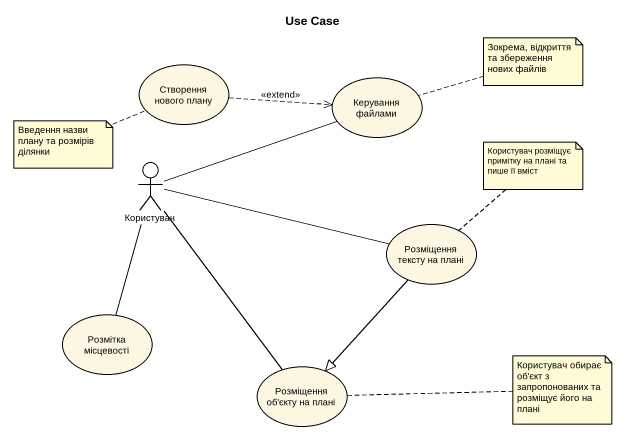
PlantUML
@startuml
title Use Case
usecase "Створення нового плану" as Створення_нового_плану
usecase "Керування файлами" as Керування_файлами
actor Користувач
usecase "Розміщення тексту на плані" as Розміщення_тексту_на_плані
usecase "Розмітка місцевості" as Розмітка_місцевості
usecase "Розміщення об'єкту на плані" as Розміщення_об_єкту_на_плані
Створення_нового_плану .right.> Керування_файлами : <<extend>>
Керування_файлами -left- Користувач
Розміщення_тексту_на_плані -left- Користувач
Розміщення_тексту_на_плані --|> Розміщення_об_єкту_на_плані
Розмітка_місцевості -up- Користувач
Розміщення_об_єкту_на_плані -up- Користувач
note right of Керування_файлами : Зокрема, відкриття та збереження нових файлів
note left of Створення_нового_плану : Введення назви плану та розмірів ділянки
note top of Розміщення_тексту_на_плані : Користувач розміщує примітку на плані та пише її вміст
note right of Розміщення_об_єкту_на_плані : Користувач обирає об'єкт з запропонованих та розміщує його на плані
@enduml
